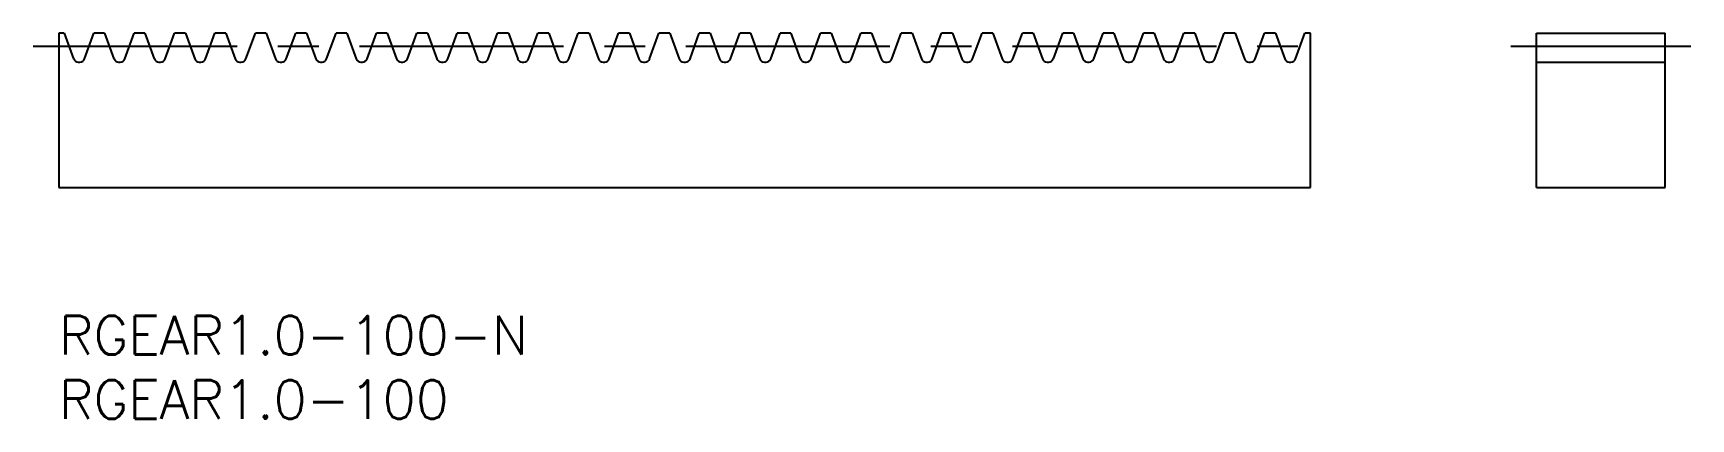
# Model space of a CAD drawing. Extents: x -2 to 127, y -8 to 22.
import ezdxf

# ---------------------------------------------------------------- set-up
doc = ezdxf.new("R2010")
doc.units = 0
doc.header["$LTSCALE"] = 0.5
doc.linetypes.add('CENTER', pattern=[50.8, 31.75, -6.35, 6.35, -6.35])
for name, color, linetype in [('MSM_CENTER', 1, 'CENTER'), ('MSM_CONTINUOUS', 7, 'CONTINUOUS'), ('MSM_PART_NUMBER', 7, 'CONTINUOUS')]:
    doc.layers.add(name, color=color, linetype=linetype)
doc.styles.get("Standard").update_dxf_attribs({"font": 'txt.shx', "height": 3, "bigfont": 'bigfont.shx'})

msp = doc.modelspace()

# ---------------------------------------------------------------- linework, layer by layer
at = {"layer": 'MSM_CENTER'}
for p, q in [((-2, 21), (99.39, 21)), ((113, 21), (127, 21))]:
    msp.add_line(p, q, dxfattribs=at)
at = {"layer": 'MSM_CONTINUOUS'}
for p, q in [((0.42, 22), (0, 22)), ((0, 22), (0, 10)), ((0.42, 22), (1.15, 20)), ((1.99, 20), (2.72, 22)), ((3.56, 22), (2.72, 22)), ((3.56, 22), (4.29, 20)), ((5.13, 20), (5.86, 22)), ((6.7, 22), (5.86, 22)), ((6.7, 22), (7.43, 20)), ((8.28, 20), (9, 22)), ((9.85, 22), (9, 22)), ((9.85, 22), (10.57, 20)), ((11.42, 20), (12.14, 22)), ((12.99, 22), (12.14, 22)), ((12.99, 22), (13.72, 20)), ((14.56, 20), (15.29, 22)), ((16.13, 22), (15.29, 22)), ((16.13, 22), (16.86, 20)), ((17.7, 20), (18.43, 22)), ((19.27, 22), (18.43, 22)), ((19.27, 22), (20, 20)), ((20.84, 20), (21.57, 22)), ((22.41, 22), (21.57, 22)), ((22.41, 22), (23.14, 20)), ((23.98, 20), (24.71, 22)), ((25.55, 22), (24.71, 22)), ((25.55, 22), (26.28, 20)), ((27.13, 20), (27.85, 22)), ((28.7, 22), (27.85, 22)), ((28.7, 22), (29.42, 20)), ((30.27, 20), (30.99, 22)), ((31.84, 22), (30.99, 22)), ((31.84, 22), (32.57, 20)), ((33.41, 20), (34.14, 22)), ((34.98, 22), (34.14, 22)), ((34.98, 22), (35.71, 20)), ((36.55, 20), (37.28, 22)), ((38.12, 22), (37.28, 22)), ((38.12, 22), (38.85, 20)), ((39.69, 20), (40.42, 22)), ((41.26, 22), (40.42, 22)), ((41.26, 22), (41.99, 20)), ((42.83, 20), (43.56, 22)), ((44.4, 22), (43.56, 22)), ((44.4, 22), (45.13, 20)), ((45.97, 20), (46.7, 22)), ((47.55, 22), (46.7, 22)), ((47.55, 22), (48.27, 20)), ((49.12, 20), (49.84, 22)), ((50.69, 22), (49.84, 22)), ((50.69, 22), (51.41, 20)), ((52.26, 20), (52.99, 22)), ((53.83, 22), (52.99, 22)), ((53.83, 22), (54.56, 20)), ((55.4, 20), (56.13, 22)), ((56.97, 22), (56.13, 22)), ((56.97, 22), (57.7, 20)), ((58.54, 20), (59.27, 22)), ((60.11, 22), (59.27, 22)), ((60.11, 22), (60.84, 20)), ((61.68, 20), (62.41, 22)), ((63.25, 22), (62.41, 22)), ((63.25, 22), (63.98, 20)), ((64.82, 20), (65.55, 22)), ((66.4, 22), (65.55, 22)), ((66.4, 22), (67.12, 20)), ((67.97, 20), (68.69, 22)), ((69.54, 22), (68.69, 22)), ((69.54, 22), (70.26, 20)), ((71.11, 20), (71.84, 22)), ((72.68, 22), (71.84, 22)), ((72.68, 22), (73.41, 20)), ((74.25, 20), (74.98, 22)), ((75.82, 22), (74.98, 22)), ((75.82, 22), (76.55, 20)), ((77.39, 20), (78.12, 22)), ((78.96, 22), (78.12, 22)), ((78.96, 22), (79.69, 20)), ((80.53, 20), (81.26, 22)), ((82.1, 22), (81.26, 22)), ((82.1, 22), (82.83, 20)), ((83.67, 20), (84.4, 22)), ((85.24, 22), (84.4, 22)), ((85.24, 22), (85.97, 20)), ((86.82, 20), (87.54, 22)), ((88.39, 22), (87.54, 22)), ((88.39, 22), (89.11, 20)), ((89.96, 20), (90.68, 22)), ((91.53, 22), (90.68, 22)), ((91.53, 22), (92.26, 20)), ((93.1, 20), (93.83, 22)), ((94.67, 22), (93.83, 22)), ((94.67, 22), (95.4, 20)), ((96.24, 20), (96.97, 22)), ((97.39, 22), (96.97, 22)), ((97.39, 10), (97.39, 22)), ((115, 22), (125, 22)), ((115, 10), (115, 22)), ((125, 10), (125, 22)), ((1.51, 19.75), (1.64, 19.75)), ((4.65, 19.75), (4.78, 19.75)), ((7.79, 19.75), (7.92, 19.75)), ((10.93, 19.75), (11.06, 19.75)), ((14.07, 19.75), (14.2, 19.75)), ((17.21, 19.75), (17.34, 19.75)), ((20.36, 19.75), (20.48, 19.75)), ((23.5, 19.75), (23.63, 19.75)), ((26.64, 19.75), (26.77, 19.75)), ((29.78, 19.75), (29.91, 19.75)), ((32.92, 19.75), (33.05, 19.75)), ((36.06, 19.75), (36.19, 19.75)), ((39.21, 19.75), (39.33, 19.75)), ((42.35, 19.75), (42.48, 19.75)), ((45.49, 19.75), (45.62, 19.75)), ((48.63, 19.75), (48.76, 19.75)), ((51.77, 19.75), (51.9, 19.75)), ((54.91, 19.75), (55.04, 19.75)), ((58.06, 19.75), (58.18, 19.75)), ((61.2, 19.75), (61.33, 19.75)), ((64.34, 19.75), (64.47, 19.75)), ((67.48, 19.75), (67.61, 19.75)), ((70.62, 19.75), (70.75, 19.75)), ((73.76, 19.75), (73.89, 19.75)), ((76.9, 19.75), (77.03, 19.75)), ((80.05, 19.75), (80.18, 19.75)), ((83.19, 19.75), (83.32, 19.75)), ((86.33, 19.75), (86.46, 19.75)), ((89.47, 19.75), (89.6, 19.75)), ((92.61, 19.75), (92.74, 19.75)), ((95.75, 19.75), (95.88, 19.75)), ((115, 19.75), (125, 19.75)), ((0, 10), (97.39, 10)), ((115, 10), (125, 10))]:
    msp.add_line(p, q, dxfattribs=at)
for centre, start, end in [((1.51, 20.13), 200, 270), ((1.64, 20.13), 270, 340), ((4.65, 20.13), 200, 270), ((4.78, 20.13), 270, 340), ((7.79, 20.13), 200, 270), ((7.92, 20.13), 270, 340), ((10.93, 20.13), 200, 270), ((11.06, 20.13), 270, 340), ((14.07, 20.13), 200, 270), ((14.2, 20.13), 270, 340), ((17.21, 20.13), 200, 270), ((17.34, 20.13), 270, 340), ((20.36, 20.13), 200, 270), ((20.48, 20.13), 270, 340), ((23.5, 20.13), 200, 270), ((23.63, 20.13), 270, 340), ((26.64, 20.13), 200, 270), ((26.77, 20.13), 270, 340), ((29.78, 20.13), 200, 270), ((29.91, 20.13), 270, 340), ((32.92, 20.13), 200, 270), ((33.05, 20.13), 270, 340), ((36.06, 20.13), 200, 270), ((36.19, 20.13), 270, 340), ((39.21, 20.13), 200, 270), ((39.33, 20.13), 270, 340), ((42.35, 20.13), 200, 270), ((42.48, 20.13), 270, 340), ((45.49, 20.13), 200, 270), ((45.62, 20.13), 270, 340), ((48.63, 20.13), 200, 270), ((48.76, 20.13), 270, 340), ((51.77, 20.13), 200, 270), ((51.9, 20.13), 270, 340), ((54.91, 20.13), 200, 270), ((55.04, 20.13), 270, 340), ((58.06, 20.13), 200, 270), ((58.18, 20.13), 270, 340), ((61.2, 20.13), 200, 270), ((61.33, 20.13), 270, 340), ((64.34, 20.13), 200, 270), ((64.47, 20.13), 270, 340), ((67.48, 20.13), 200, 270), ((67.61, 20.13), 270, 340), ((70.62, 20.13), 200, 270), ((70.75, 20.13), 270, 340), ((73.76, 20.13), 200, 270), ((73.89, 20.13), 270, 340), ((76.9, 20.13), 200, 270), ((77.03, 20.13), 270, 340), ((80.05, 20.13), 200, 270), ((80.18, 20.13), 270, 340), ((83.19, 20.13), 200, 270), ((83.32, 20.13), 270, 340), ((86.33, 20.13), 200, 270), ((86.46, 20.13), 270, 340), ((89.47, 20.13), 200, 270), ((89.6, 20.13), 270, 340), ((92.61, 20.13), 200, 270), ((92.74, 20.13), 270, 340), ((95.75, 20.13), 200, 270), ((95.88, 20.13), 270, 340)]:
    msp.add_arc(centre, 0.38, start, end, dxfattribs=at)

# ---------------------------------------------------------------- texts
at = {"layer": 'MSM_PART_NUMBER', "linetype": 'CONTINUOUS'}
for s, p in [('RGEAR1.0-100-N', (0, -3)), ('RGEAR1.0-100', (0, -8))]:
    msp.add_text(s, height=3, dxfattribs=at).set_placement(p)

doc.saveas('drawing.dxf')
